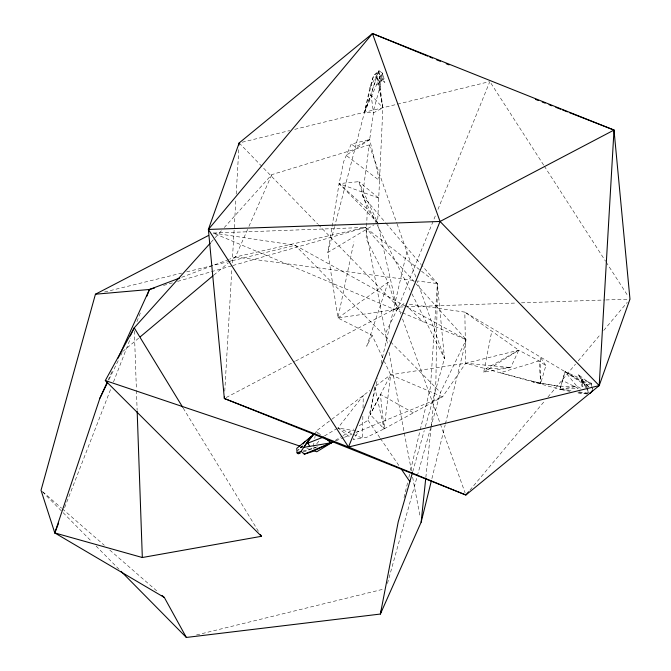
<?xml version="1.0" encoding="UTF-8"?>
<svg xmlns="http://www.w3.org/2000/svg" width="671" height="671" viewBox="0 0 671 671"><rect width="100%" height="100%" fill="white"/><g stroke="black" fill="none" stroke-linecap="round" stroke-linejoin="round"><path stroke-width="0.5" stroke-dasharray="3.35 2.52" d="M373.68 110.002L379.761 87.666L382.755 73.315L379.903 76.226L379.761 87.666L382.856 107.754L377.605 222.671L339.09 183.619L343.745 161.417L351.26 144.055L369.671 139.543L373.504 112.879L371.08 94.947L376.674 75.857L379.048 70.791L382.755 73.315L384.86 82.365L379.442 78.029L379.048 70.791L373.579 75.563L369.855 87.859L364.496 112.25L334.871 225.573M362.852 416.28L362.39 438.146L353.131 439.564L358.75 431.403L356.771 431.076M363.028 407.951L363.296 395.462L337.932 427.989L350.732 437.735M224.768 391.201L231.839 269.163M232.2 262.906L235.89 199.287M236.192 194.07L238.851 148.174M425.842 477.467L431.193 426.496M431.302 425.456L435.89 381.774L437.391 283.581L421.874 265.364M582.017 386.345L582.545 381.799L582.059 379.442L581.497 381.673L582.017 386.345L585.506 387.561M376.641 223.728L362.508 195.655L369.243 144.911L271.789 174.636L224.307 227.511M580.474 388.241L576.951 386.337L560.805 386.521L532.631 381.774L540.725 383.309L545.867 365.586L539.056 360.939L518.758 350.187L465.716 363.237L390.648 374.77L374.67 386.857L370.199 414.611L384.106 428.87L442.558 396.838L465.716 363.237L464.827 312.116L406.181 303.72M313.332 446.458L314.045 442.399M314.749 438.348L315.102 436.318M315.278 435.303L315.982 431.252L330.954 419.92M588.886 386.932L585.884 384.34L565.049 371.675L464.827 312.116L518.758 350.187L510.715 367.557L483.716 372.195L491.793 331.147M379.601 82.852L381.094 75.672L383.98 78.599L376.297 85.234M382.696 357.844L372.095 335.274L337.949 318.004L353.919 241.837M359.178 425.741L368.018 420.314L377.605 378.662M381.12 363.43L406.861 251.684M404.026 497.614L407.901 481.401M408.874 477.349L409.604 474.313M410.568 470.262L420.029 430.748M420.272 429.742L430.455 387.192L437.391 283.581L365.443 227.444L213.21 233.038L401.51 312.409M382.755 73.315L379.442 78.029L364.496 112.25L373.579 75.563L378.192 72.334L379.048 70.791L364.496 112.25L373.504 112.879L382.856 107.754L380.34 89.285L379.903 76.226M431.906 478.591L445.175 424.852M445.427 423.837L466.202 339.685L365.443 227.444L235.42 256.985L229.557 259.199M334.611 226.563L327.851 252.405L337.949 318.004L397.249 309.23L404.118 303.426M387.469 583.485L417.043 476.896M417.32 475.89L430.438 428.635M430.715 427.628L440.478 392.434L466.202 339.685L406.752 306.873M412.724 471.688L424.248 430.597M425.372 426.597L444.47 358.448L437.391 283.581L417.714 280.99M483.716 372.195L518.758 350.187L485.871 368.815L510.715 367.557L465.716 363.237L559.924 389.331L565.049 371.675L591.176 383.158L592.443 389.172M569.922 391.344L559.924 389.331L565.049 371.675L583.032 381.606L588.953 386.882M364.496 112.25L371.08 94.947L382.856 107.754L376.674 75.857L380.34 89.285M64.642 507.628L110.832 388.811M113.483 381.992L130.526 338.167M136.959 321.619L141.128 310.899M385.9 332.497L398.297 307.092L436.016 214.158M437.978 209.318L489.847 81.535M229.021 262.353L235.42 256.985L248.53 227.301M248.949 226.345L271.789 174.636M108.165 380.071L112.946 369.578M108.996 379.551L118.541 359.991M120.814 355.336L122.172 352.535M372.095 335.274L366.735 346.253L388.073 282.29L366.131 238.842L367.314 209.067L358.851 181.656L339.09 183.619L327.851 252.405L374.057 224.793M413.336 412.85L380.382 394.338L370.199 414.611L390.648 374.77L384.466 361.602M369.855 87.859L379.048 70.791M302.151 447.591L300.348 447.851L301.489 446.307M303.166 452.053L312.98 448.48L314.238 446.928M316.737 443.816L319.237 440.704M469.91 490.191L545.229 400.277M547.922 397.064L575.492 364.143M578.184 360.931L600.377 334.443M603.741 330.426L627.276 302.327M211.038 242.29L214.527 238.398M215.223 237.626L221.514 230.623M302.747 445.636L297.563 450.535L301.698 447.389M122.625 351.604L138.629 338.184M213.823 275.102L228.215 263.024M331.793 419.291L369.796 390.547M337.949 318.004L388.073 282.29L397.249 309.23L378.058 224.668M369.671 139.543L346.119 155.362L379.526 180.574L369.671 139.543L355.412 146.991L351.26 144.055M335.324 440.386L342.395 436.049M343.275 435.504L353.877 428.995M324.437 435.991L337.035 428.517M226.194 397.526L294.661 361.543M295.592 361.057L398.297 307.092L516.217 303.032M300.348 447.851L302.831 446.66M335.886 440.83L343.51 437.685M344.458 437.291L352.082 434.145M355.89 432.577L442.558 396.838L390.648 374.77L384.106 428.87L366.878 437.207L362.39 438.146L352.98 434.238M181.69 277.291L228.576 259.568M312.98 448.48L315.848 447.582M303.066 451.071L318.096 446.634M163.514 285.435L172.556 282.843M177.58 281.401L231.83 265.817M232.837 265.531L365.443 227.444L387.687 345.137M242.189 142.218L289.696 130.577M294.754 129.335L488.832 81.787M104.567 291.986L181.615 273.105M186.689 271.864L295.165 245.284L405.838 306.37M196.486 634.967L384.047 589.012M571.013 390.849L559.924 389.331L576.951 386.337L565.049 371.675L587.477 386.706M559.924 389.331L578.15 388.358L562.483 380.499M521.434 302.847L604.923 299.979M605.963 299.945L629.968 299.115M591.319 384.6L578.234 374.544L585.884 384.34L591.319 384.6L591.176 383.158L583.032 381.606M587.041 393.969L576.917 392.761L590.153 393.458L585.758 391.084M235.42 256.985L416.674 280.855M579.073 391.948L588.14 393.181M213.21 233.038L295.165 245.284L389.843 341.153M560.805 386.521L540.725 383.309L500.222 372.791L539.056 360.939L540.725 383.309L540.205 356.905L545.867 365.586M355.773 430.908L337.932 427.989L352.04 433.843M300.885 446.425L302.873 447.096M306.84 448.438L310.816 449.771M402.474 312.82L466.202 339.685M320.528 434.716L315.982 431.252L317.903 433.365M42.617 491.675L61.581 508.165M62.378 508.853L104.265 545.263M109.801 550.077L157.224 591.302M405.603 304.86L423.351 322.097M390.572 341.9L440.478 392.434M42.499 491.793L91.675 541.581M96.079 546.043L119.564 569.822M239.153 142.957L317.635 223.904M318.364 224.651L398.297 307.092M362.508 195.655L385.448 222.587M386.119 223.384L421.203 264.567M582.545 381.799L586.664 387.368M368.018 420.314L379.82 437.609M380.407 438.473L399.295 466.144M378.192 72.334L384.86 82.365M490.979 83.296L543.736 165.225M544.307 166.106L605.569 261.237M606.139 262.118L628.266 296.473M183.25 408.161L258.746 531.868M578.234 374.544L586.085 387.737M586.597 388.593L588.618 391.981L585.884 384.34M377.11 224.659L410.09 290.149M411.969 293.898L444.47 358.448L417.312 281.342M398.322 307.167L400.797 314.053M402.566 318.968L440.059 423.216M440.411 424.198L465.171 493.042M369.243 144.911L396.762 223.015M397.106 223.997L415.911 277.383M591.763 386.462L592.426 389.247M374.67 386.857L384.106 428.87L380.382 394.338M389.037 352.3L411.474 471.017M412.631 477.165L420.172 517.073M134.334 330.954L136.398 389.423M136.439 390.472L137.136 410.308M378.729 198.079L339.09 183.619L367.314 209.067L377.605 222.671L358.851 181.656L378.729 198.079"/><path stroke-width="1.01" d="M224.466 396.418L224.34 398.499L465.875 495.013L599.195 385.599L629.968 299.115L614.007 130.057L372.472 33.55L239.153 142.957L208.379 229.44L224.34 398.499L348.501 447.02L465.875 495.013L468.568 491.801M239.035 145.045L239.153 142.957M427.762 56.154L372.472 33.55L208.379 229.44L348.501 447.02L599.195 385.599L614.007 130.057L569.385 112.619M121.032 571.306L186.345 637.45L380.373 614.049L421.145 522.189L425.733 478.507M381.053 610.979L380.373 614.049L398.205 521.921L412.447 472.686M421.145 522.189L431.411 480.621M208.572 235.446L95.441 294.217L41.032 490.3L54.796 532.942L164.336 597.484L186.345 637.45M260.365 534.527L261.455 536.305L142.327 557.517L54.796 532.942L99.912 398.188L107.301 381.975M54.796 532.942L58.587 523.204M146.806 296.297L149.457 289.478L179.736 278.029M348.501 447.02L440.05 221.472L614.007 130.057M118.163 358.138L149.457 289.478L154.473 288.035M99.912 398.188L107.637 382.353M130.216 336.054L134.225 327.825L210.342 243.07M261.455 536.305L105.313 380.549L134.225 327.825L182.705 407.272M300.222 453.118L298.26 453.831L297.06 452.85L296.741 448.387L310.715 436.888L303.955 447.322L331.13 442.793L333.034 442.004M300.071 452.623L297.06 452.85L301.078 451.365L310.715 436.888M303.2 443.984L304.902 441.669M307.284 442.793L314.12 433.726M590.153 393.458L592.652 390.17M312.183 436.091L313.449 434.473M308.408 439.698L313.919 433.55M140.231 336.842L213.017 275.773M332.673 442.013L316.771 451.776L312.803 450.442M324.311 437.601L331.13 442.793L312.141 451.709L304.315 454.158L301.078 451.365M304.315 454.158L331.13 442.793L328.119 443.682M307.603 443.246L323.556 437.022M328.262 443.69L331.13 442.793M95.441 294.217L149.457 289.478M208.379 229.44L440.05 221.472L599.195 385.599M105.313 380.549L299.895 446.098M535.433 99.35L538.343 100.491M542.227 102.009L545.137 103.141M549.012 104.659L551.923 105.8M555.806 107.318L560.654 109.214M562.592 109.969L567.448 111.864M429.7 56.951L432.61 58.142M436.494 59.727L440.369 61.313M446.19 63.695L449.1 64.877M161.963 595.42L164.336 597.484M401.065 468.735L409.914 481.711M307.335 442.105L309.675 446.366M372.472 33.55L440.05 221.472M137.169 411.348L142.327 557.517"/></g></svg>
